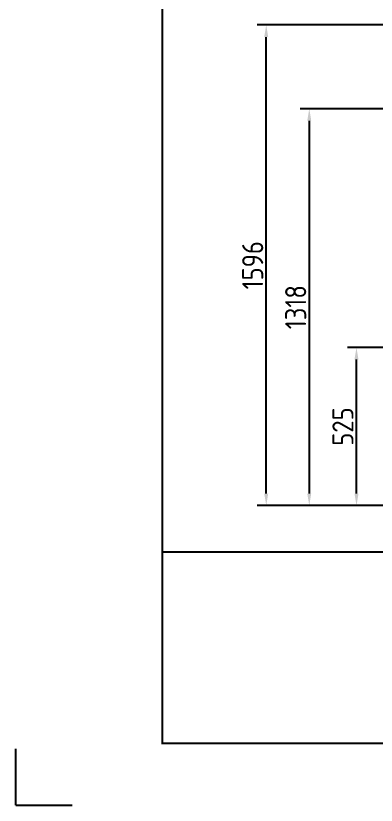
# Model space of a CAD drawing. Header units: millimetres. Extents: x 208456 to 224154, y -159503 to -153953.
# Drawn here: x 208456 to 209653, y -159503 to -156882 of the extents above; entities that cross this region are included whole.
import ezdxf

# ---------------------------------------------------------------- set-up
doc = ezdxf.new("R2010")
doc.units = ezdxf.units.MM
doc.header["$LTSCALE"] = 13
doc.layers.add('1', color=4, linetype='Continuous')
doc.layers.add('2', color=3, linetype='Continuous')
doc.layers.add('paper', color=254, linetype='Continuous', plot=False)
doc.layers.add('标注、文本', color=3, linetype='Continuous', lineweight=25)
doc.styles.get("Standard").update_dxf_attribs({"font": 'gbenor.shx', "bigfont": 'gbcbig.shx'})
doc.dimstyles.new('1-15', dxfattribs={"dimscale": 20, "dimtxt": 3.5, "dimasz": 2, "dimexe": 1.5, "dimexo": 0.5, "dimgap": 0.5, "dimtad": 1, "dimtoh": 1, "dimdec": 1, "dimdsep": 46, "dimtxsty": 'Standard', "dimcen": 2.5, "dimclrd": 3, "dimclre": 3, "dimclrt": 3, "dimadec": 0, "dimazin": 2, "dimtfac": 1, "dimtdec": 1, "dimtmove": 0, "dimatfit": 2, "dimfxl": 1, "dimarcsym": 0})

# ---------------------------------------------------------------- blocks, each defined once
blk = doc.blocks.new('*D1590')
at = {"layer": 'Defpoints', "color": 0, "lineweight": -3, "transparency": 16777216}
for p in [(209587.2, -157983.2), (209684.6, -157983.2), (209684.6, -158508.2)]:
    blk.add_point(p, dxfattribs=at)
at = {"layer": '标注、文本', "color": 3, "lineweight": -2, "transparency": 16777216}
for p, q in [((209674.6, -157983.2), (209557.2, -157983.2)), ((209587.2, -158468.2), (209587.2, -158023.2)), ((209674.6, -158508.2), (209557.2, -158508.2))]:
    blk.add_line(p, q, dxfattribs=at)
at = {"layer": '标注、文本', "color": 3, "lineweight": -3, "transparency": 16777216}
for points in [[(209580.6, -158023.2), (209593.9, -158023.2), (209587.2, -157983.2)], [(209580.6, -158468.2), (209593.9, -158468.2), (209587.2, -158508.2)]]:
    blk.add_solid(points, dxfattribs=at)
at = {"layer": '标注、文本', "color": 3, "transparency": 16777216, "insert": (209542.2, -158245.7), "char_height": 70, "attachment_point": 5, "rotation": 90}
blk.add_mtext('525', dxfattribs=at)
blk = doc.blocks.new('*D1591')
at = {"layer": 'Defpoints', "color": 0, "lineweight": -3, "transparency": 16777216}
for p in [(209849.1, -157190.2), (209430.5, -158508.2), (209849.1, -158508.2)]:
    blk.add_point(p, dxfattribs=at)
at = {"layer": '标注、文本', "color": 3, "lineweight": -2, "transparency": 16777216}
for p, q in [((209839.1, -157190.2), (209400.5, -157190.2)), ((209430.5, -157230.2), (209430.5, -158468.2)), ((209839.1, -158508.2), (209400.5, -158508.2))]:
    blk.add_line(p, q, dxfattribs=at)
at = {"layer": '标注、文本', "color": 3, "lineweight": -3, "transparency": 16777216}
for points in [[(209423.8, -157230.2), (209437.1, -157230.2), (209430.5, -157190.2)], [(209423.8, -158468.2), (209437.1, -158468.2), (209430.5, -158508.2)]]:
    blk.add_solid(points, dxfattribs=at)
at = {"layer": '标注、文本', "color": 3, "transparency": 16777216, "insert": (209385.5, -157849.2), "char_height": 70, "attachment_point": 5, "rotation": 90}
blk.add_mtext('1318', dxfattribs=at)
blk = doc.blocks.new('*D1600')
at = {"layer": 'Defpoints', "color": 0, "lineweight": -3, "transparency": 16777216}
for p in [(209287.7, -156912.2), (209939.6, -156912.2), (209684.6, -158508.2)]:
    blk.add_point(p, dxfattribs=at)
at = {"layer": '标注、文本', "color": 3, "lineweight": -2, "transparency": 16777216}
for p, q in [((209929.6, -156912.2), (209257.7, -156912.2)), ((209287.7, -158468.2), (209287.7, -156952.2)), ((209674.6, -158508.2), (209257.7, -158508.2))]:
    blk.add_line(p, q, dxfattribs=at)
at = {"layer": '标注、文本', "color": 3, "lineweight": -3, "transparency": 16777216}
for points in [[(209281, -156952.2), (209294.3, -156952.2), (209287.7, -156912.2)], [(209281, -158468.2), (209294.3, -158468.2), (209287.7, -158508.2)]]:
    blk.add_solid(points, dxfattribs=at)
at = {"layer": '标注、文本', "color": 3, "transparency": 16777216, "insert": (209242.7, -157710.2), "char_height": 70, "attachment_point": 5, "rotation": 90}
blk.add_mtext('1596', dxfattribs=at)

msp = doc.modelspace()

# ---------------------------------------------------------------- linework, layer by layer
at = {"layer": '1', "const_width": 6.541}
msp.add_lwpolyline([(208942.335, -159297.596), (216118.335, -159297.596), (216118.335, -154139.846), (208942.335, -154139.846), (208942.335, -159297.596)], dxfattribs=at)
at = {"layer": '2'}
msp.add_line((208942.335, -158662.221), (216118.335, -158662.221), dxfattribs=at)
at = {"layer": 'paper'}
for q in [(208456.46, -159316.284), (208643.335, -159503.159)]:
    msp.add_line((208456.46, -159503.159), q, dxfattribs=at)

# ---------------------------------------------------------------- dimensions: what is measured, and where the dimension line sits
at = {"layer": '标注、文本'}
for base, p1, p2, picture, middle in [((209287.683, -156912.153), (209684.576, -158508.153), (209939.576, -156912.153), '*D1600', (209242.683, -157710.153)), ((209430.469, -158508.153), (209849.076, -157190.153), (209849.076, -158508.153), '*D1591', (209385.469, -157849.153)), ((209587.237, -157983.153), (209684.576, -158508.153), (209684.576, -157983.153), '*D1590', (209542.237, -158245.653))]:
    dim = msp.add_linear_dim(base=base, p1=p1, p2=p2, angle=90, dimstyle='1-15', dxfattribs=at)
    dim.commit()
    dim.dimension.update_dxf_attribs({"geometry": picture, "text_midpoint": middle})

doc.saveas('drawing.dxf')
